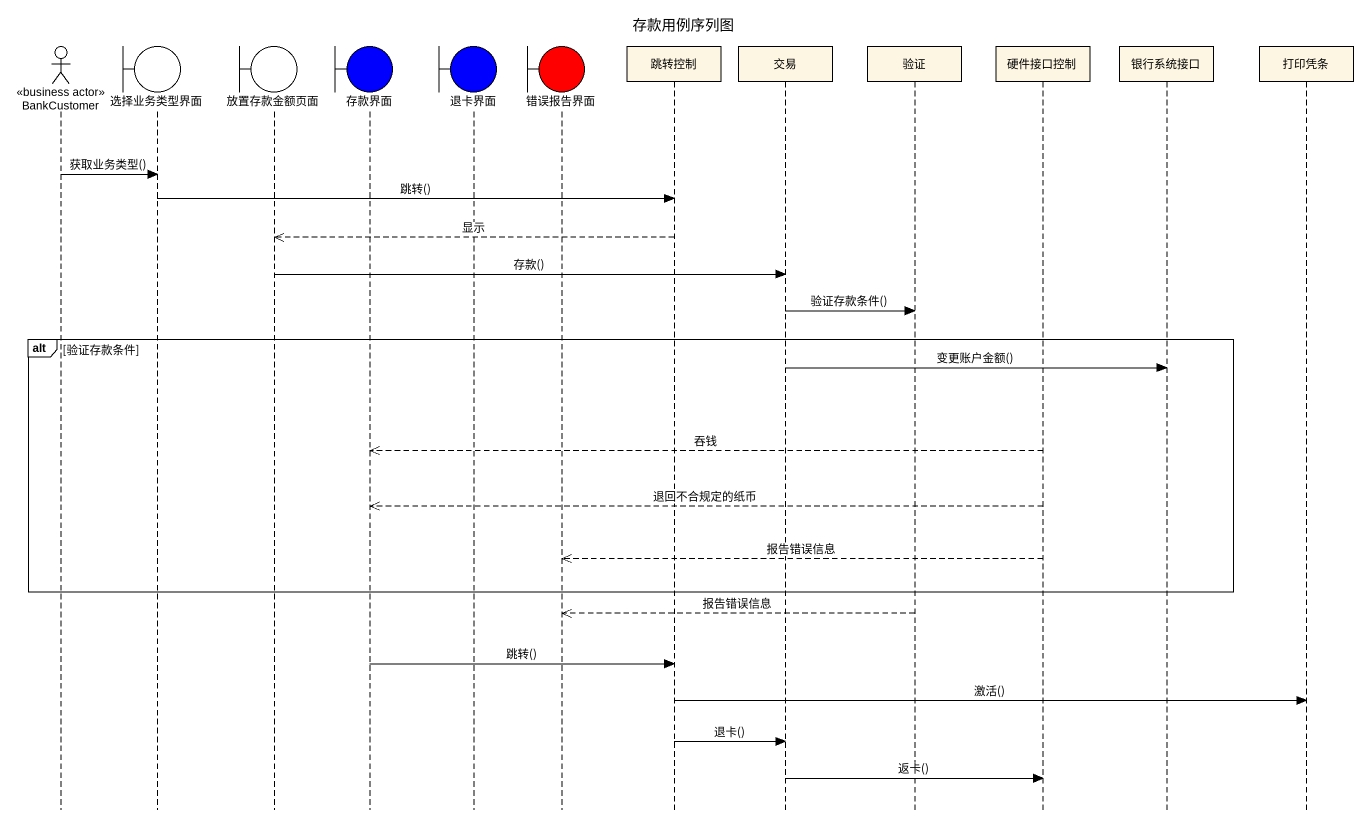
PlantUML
@startuml
title 存款用例序列图
hide footbox
actor BankCustomer <<business actor>>
boundary 选择业务类型界面
boundary 放置存款金额页面
boundary 存款界面 #0000FF
boundary 退卡界面 #0000FF
boundary 错误报告界面 #FF0000
participant 跳转控制
participant 交易
participant 验证
participant 硬件接口控制
participant 银行系统接口
participant 打印凭条

BankCustomer -> 选择业务类型界面 : 获取业务类型()
选择业务类型界面 -> 跳转控制 : 跳转()
跳转控制 -->> 放置存款金额页面 : 显示
放置存款金额页面 -> 交易 : 存款()
交易 -> 验证 : 验证存款条件()
alt 验证存款条件
  交易 -> 银行系统接口 : 变更账户金额()
  硬件接口控制 -->> 存款界面 : 吞钱
  硬件接口控制 -->> 存款界面 : 退回不合规定的纸币
  硬件接口控制 -->> 错误报告界面 : 报告错误信息
end
验证 -->> 错误报告界面 : 报告错误信息
存款界面 -> 跳转控制 : 跳转()
跳转控制 -> 打印凭条 : 激活()
跳转控制 -> 交易 : 退卡()
交易 -> 硬件接口控制 : 返卡()
@enduml
